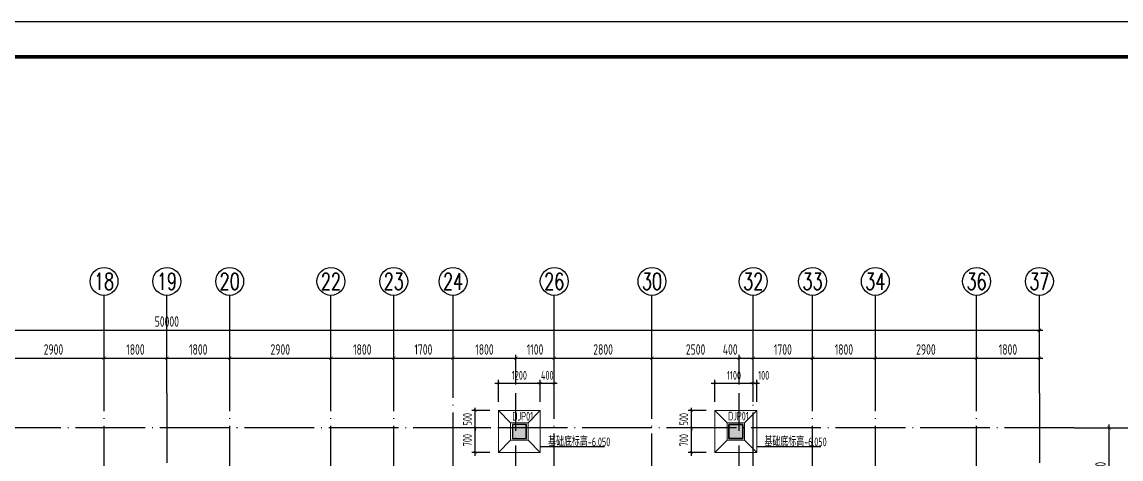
# Model space of a CAD drawing. Extents: x -461650 to 361314, y 245336 to 769729.
# Drawn here: x -190107 to -158616, y 723557 to 736083 of the extents above; entities that cross this region are included whole.
import ezdxf
from ezdxf.enums import TextEntityAlignment as Align

# ---------------------------------------------------------------- set-up
doc = ezdxf.new("R2010")
doc.units = 0
doc.header["$LTSCALE"] = 1000
doc.linetypes.add('DASH', pattern=[0.35, 0.25, -0.1])
doc.linetypes.add('DOTE', pattern=[2.42, 2, -0.2, 0.02, -0.2])
doc.layers.get('0').update_dxf_attribs({"linetype": 'CONTINUOUS'})
doc.layers.get('DEFPOINTS').update_dxf_attribs({"linetype": 'CONTINUOUS'})
for name, color, linetype in [('-TK', 7, 'CONTINUOUS'), ('A-AXIS', 1, 'CONTINUOUS'), ('A-DOTE', 10, 'DOTE'), ('AXIS_NUM', 7, 'CONTINUOUS'), ('DIM_ELEV', 3, 'CONTINUOUS'), ('S-J基础底板标注', 3, 'CONTINUOUS'), ('S-Q墙实线', 6, 'CONTINUOUS'), ('S-Q墙虚线', 6, 'DASH'), ('S-Y一般标注', 3, 'CONTINUOUS'), ('独立基础', 2, 'CONTINUOUS')]:
    doc.layers.add(name, color=color, linetype=linetype)
doc.layers.add('PUB_HATCH', color=8, linetype='CONTINUOUS', lineweight=9)
doc.layers.add('独基集中标注', color=7, linetype='CONTINUOUS', lineweight=18)
doc.styles.add('TSSD_Axis', font='complex.shx', dxfattribs={"width": 0.7, "bigfont": 'hztxt.shx'})
doc.styles.add('TSSD_DIMENSION', font='Tssdeng.shx', dxfattribs={"width": 0.7, "bigfont": 'tssdchn.shx'})
doc.styles.add('样式 1', font='yjkeng.shx', dxfattribs={"width": 0.7, "height": 250, "bigfont": 'yjkchn.shx'})
doc.dimstyles.new('TSSD_100_100', dxfattribs={"dimtxt": 300, "dimasz": 100, "dimexe": 100, "dimexo": 250, "dimgap": 100, "dimtad": 1, "dimdec": 0, "dimzin": 0, "dimdsep": 46, "dimtxsty": 'TSSD_DIMENSION', "dimblk": 'ARCHTICK', "dimcen": 0, "dimdle": 100, "dimclrt": 7, "dimadec": 0, "dimazin": 0, "dimtfac": 1, "dimtdec": 0, "dimtix": 1, "dimtmove": 2, "dimatfit": 3, "dimldrblk": 'ARCHTICK', "dimfxl": 0, "dimtolj": 1, "dimtzin": 0, "dimarcsym": 0})
doc.dimstyles.new('TSSD_100_100$0', dxfattribs={"dimtxt": 300, "dimasz": 80, "dimexe": 100, "dimexo": 250, "dimgap": 100, "dimtad": 1, "dimdec": 0, "dimzin": 0, "dimdsep": 46, "dimtxsty": 'TSSD_DIMENSION', "dimblk": 'ARCHTICK', "dimcen": 0, "dimdle": 100, "dimclrd": 3, "dimclre": 3, "dimclrt": 7, "dimadec": 0, "dimazin": 0, "dimtfac": 1, "dimtdec": 0, "dimtix": 1, "dimtmove": 2, "dimatfit": 3, "dimldrblk": 'ARCHTICK', "dimfxl": 0, "dimtolj": 1, "dimtzin": 0, "dimarcsym": 0})

# ---------------------------------------------------------------- blocks, each defined once
blk = doc.blocks.new('_ArchTick')
at = {"color": 0, "linetype": 'ByBlock', "const_width": 0.15}
blk.add_lwpolyline([(-0.5, -0.5), (0.5, 0.5)], dxfattribs=at)
blk = doc.blocks.new('*D45')
at = {"layer": 'DEFPOINTS', "color": 0}
for p in [(-177119, 724948), (-176455, 724948), (-176455, 724448)]:
    blk.add_point(p, dxfattribs=at)
at = {"layer": 'S-J基础底板标注', "color": 3, "lineweight": -2}
for p, q in [((-176705, 724948), (-177219, 724948)), ((-177119, 724948), (-177119, 725028)), ((-177119, 724448), (-177119, 724948)), ((-176705, 724448), (-177219, 724448)), ((-177119, 724448), (-177119, 724368))]:
    blk.add_line(p, q, dxfattribs=at)
at = {"layer": 'S-J基础底板标注', "color": 3, "lineweight": -2, "xscale": 80, "yscale": 80, "zscale": 80}
for p, rotation in [((-177119, 724948), 270), ((-177119, 724448), 90)]:
    blk.add_blockref('_ArchTick', p, dxfattribs=dict(at, rotation=rotation))
at = {"layer": 'S-J基础底板标注', "color": 7, "insert": (-177344, 724698), "char_height": 250, "attachment_point": 5, "rotation": 90, "style": 'TSSD_DIMENSION'}
blk.add_mtext('\\A1;500', dxfattribs=at)
blk = doc.blocks.new('*D47')
at = {"layer": 'DEFPOINTS', "color": 0}
for p in [(-170919, 724448), (-170255, 724448), (-170255, 723748)]:
    blk.add_point(p, dxfattribs=at)
at = {"layer": 'S-J基础底板标注', "color": 3, "lineweight": -2}
for p, q in [((-170505, 724448), (-171019, 724448)), ((-170919, 723648), (-170919, 724548)), ((-170505, 723748), (-171019, 723748))]:
    blk.add_line(p, q, dxfattribs=at)
at = {"layer": 'S-J基础底板标注', "color": 3, "lineweight": -2, "xscale": 80, "yscale": 80, "zscale": 80}
for p, rotation in [((-170919, 724448), 90), ((-170919, 723748), 270)]:
    blk.add_blockref('_ArchTick', p, dxfattribs=dict(at, rotation=rotation))
at = {"layer": 'S-J基础底板标注', "color": 7, "insert": (-171144, 724098), "char_height": 250, "attachment_point": 5, "rotation": 90, "style": 'TSSD_DIMENSION'}
blk.add_mtext('\\A1;700', dxfattribs=at)
blk = doc.blocks.new('*D54')
at = {"layer": 'DEFPOINTS', "color": 0}
for p in [(-177119, 724448), (-176455, 724448), (-176455, 723748)]:
    blk.add_point(p, dxfattribs=at)
at = {"layer": 'S-J基础底板标注', "color": 3, "lineweight": -2}
for p, q in [((-176705, 724448), (-177219, 724448)), ((-177119, 723648), (-177119, 724548)), ((-176705, 723748), (-177219, 723748))]:
    blk.add_line(p, q, dxfattribs=at)
at = {"layer": 'S-J基础底板标注', "color": 3, "lineweight": -2, "xscale": 80, "yscale": 80, "zscale": 80}
for p, rotation in [((-177119, 724448), 90), ((-177119, 723748), 270)]:
    blk.add_blockref('_ArchTick', p, dxfattribs=dict(at, rotation=rotation))
at = {"layer": 'S-J基础底板标注', "color": 7, "insert": (-177344, 724098), "char_height": 250, "attachment_point": 5, "rotation": 90, "style": 'TSSD_DIMENSION'}
blk.add_mtext('\\A1;700', dxfattribs=at)
blk = doc.blocks.new('*D55')
at = {"layer": 'DEFPOINTS', "color": 0}
for p in [(-170919, 724948), (-170255, 724948), (-170255, 724448)]:
    blk.add_point(p, dxfattribs=at)
at = {"layer": 'S-J基础底板标注', "color": 3, "lineweight": -2}
for p, q in [((-170505, 724948), (-171019, 724948)), ((-170919, 724948), (-170919, 725028)), ((-170919, 724448), (-170919, 724948)), ((-170505, 724448), (-171019, 724448)), ((-170919, 724448), (-170919, 724368))]:
    blk.add_line(p, q, dxfattribs=at)
at = {"layer": 'S-J基础底板标注', "color": 3, "lineweight": -2, "xscale": 80, "yscale": 80, "zscale": 80}
for p, rotation in [((-170919, 724948), 270), ((-170919, 724448), 90)]:
    blk.add_blockref('_ArchTick', p, dxfattribs=dict(at, rotation=rotation))
at = {"layer": 'S-J基础底板标注', "color": 7, "insert": (-171144, 724698), "char_height": 250, "attachment_point": 5, "rotation": 90, "style": 'TSSD_DIMENSION'}
blk.add_mtext('\\A1;500', dxfattribs=at)
blk = doc.blocks.new('*D62')
at = {"layer": 'DEFPOINTS', "color": 0}
for p in [(-169155, 725730), (-170255, 724948), (-169155, 724948)]:
    blk.add_point(p, dxfattribs=at)
at = {"layer": 'S-J基础底板标注', "color": 3, "lineweight": -2}
for p, q in [((-170355, 725730), (-169055, 725730)), ((-170255, 725198), (-170255, 725830)), ((-169155, 725198), (-169155, 725830))]:
    blk.add_line(p, q, dxfattribs=at)
at = {"layer": 'S-J基础底板标注', "color": 3, "lineweight": -2, "xscale": 80, "yscale": 80, "zscale": 80}
for p, rotation in [((-170255, 725730), 179.9998922941417), ((-169155, 725730), 359.9998922941418)]:
    blk.add_blockref('_ArchTick', p, dxfattribs=dict(at, rotation=rotation))
at = {"layer": 'S-J基础底板标注', "color": 7, "insert": (-169705, 725955), "char_height": 250, "attachment_point": 5, "rotation": 359.9999, "style": 'TSSD_DIMENSION'}
blk.add_mtext('\\A1;1100', dxfattribs=at)
blk = doc.blocks.new('*D64')
at = {"layer": 'DEFPOINTS', "color": 0}
for p in [(-169055, 725730), (-169155, 724948), (-169055, 724948)]:
    blk.add_point(p, dxfattribs=at)
at = {"layer": 'S-J基础底板标注', "color": 3, "lineweight": -2}
for p, q in [((-169155, 725730), (-169235, 725730)), ((-169155, 725198), (-169155, 725830)), ((-169155, 725730), (-169055, 725730)), ((-169055, 725198), (-169055, 725830)), ((-169055, 725730), (-168975, 725730))]:
    blk.add_line(p, q, dxfattribs=at)
at = {"layer": 'S-J基础底板标注', "color": 3, "lineweight": -2, "xscale": 80, "yscale": 80, "zscale": 80}
for p, rotation in [((-169155, 725730), 359.9998922941474), ((-169055, 725730), 179.9998922941474)]:
    blk.add_blockref('_ArchTick', p, dxfattribs=dict(at, rotation=rotation))
at = {"layer": 'S-J基础底板标注', "color": 7, "insert": (-168854, 725955), "char_height": 250, "attachment_point": 5, "rotation": 359.9999, "style": 'TSSD_DIMENSION'}
blk.add_mtext('\\A1;100', dxfattribs=at)
blk = doc.blocks.new('*D65')
at = {"layer": 'DEFPOINTS', "color": 0}
for p in [(-175255, 725730), (-176455, 724948), (-175255, 724948)]:
    blk.add_point(p, dxfattribs=at)
at = {"layer": 'S-J基础底板标注', "color": 3, "lineweight": -2}
for p, q in [((-176555, 725730), (-175155, 725730)), ((-176455, 725198), (-176455, 725830)), ((-175255, 725198), (-175255, 725830))]:
    blk.add_line(p, q, dxfattribs=at)
at = {"layer": 'S-J基础底板标注', "color": 3, "lineweight": -2, "xscale": 80, "yscale": 80, "zscale": 80}
for p, rotation in [((-176455, 725730), 179.9998922941109), ((-175255, 725730), 359.9998922941109)]:
    blk.add_blockref('_ArchTick', p, dxfattribs=dict(at, rotation=rotation))
at = {"layer": 'S-J基础底板标注', "color": 7, "insert": (-175855, 725955), "char_height": 250, "attachment_point": 5, "rotation": 359.9999, "style": 'TSSD_DIMENSION'}
blk.add_mtext('\\A1;1200', dxfattribs=at)
blk = doc.blocks.new('*D66')
at = {"layer": 'DEFPOINTS', "color": 0}
for p in [(-174855, 725730), (-175255, 724948), (-174855, 724948)]:
    blk.add_point(p, dxfattribs=at)
at = {"layer": 'S-J基础底板标注', "color": 3, "lineweight": -2}
for p, q in [((-175255, 725730), (-175335, 725730)), ((-175255, 725198), (-175255, 725830)), ((-175255, 725730), (-174855, 725730)), ((-174855, 725198), (-174855, 725830)), ((-174855, 725730), (-174775, 725730))]:
    blk.add_line(p, q, dxfattribs=at)
at = {"layer": 'S-J基础底板标注', "color": 3, "lineweight": -2, "xscale": 80, "yscale": 80, "zscale": 80}
blk.add_blockref('_ArchTick', (-175255, 725730), dxfattribs=at)
at = {"layer": 'S-J基础底板标注', "color": 3, "lineweight": -2, "xscale": 80, "yscale": 80, "zscale": 80, "rotation": 180}
blk.add_blockref('_ArchTick', (-174855, 725730), dxfattribs=at)
at = {"layer": 'S-J基础底板标注', "color": 7, "insert": (-175055, 725955), "char_height": 250, "attachment_point": 5, "style": 'TSSD_DIMENSION'}
blk.add_mtext('\\A1;400', dxfattribs=at)
blk = doc.blocks.new('ts_axno')
at = {"color": 0, "linetype": 'ByBlock', "lineweight": -2}
blk.add_circle((0, 0), 0.5, dxfattribs=at)
at = {"color": 0, "linetype": 'ByBlock', "lineweight": -2, "style": 'TSSD_Axis', "width": 0.7}
blk.add_attdef('A', text='', height=0.6, dxfattribs=at).set_placement((0, 0), align=Align.MIDDLE_CENTER)
blk = doc.blocks.new('*D1630')
at = {"layer": 'DEFPOINTS', "color": 0}
for p in [(27800, 22100), (24900, 21100), (27800, 21100)]:
    blk.add_point(p, dxfattribs=at)
at = {"layer": 'S-Y一般标注', "color": 0, "lineweight": -2}
for p, q in [((24800, 22100), (27900, 22100)), ((24900, 21350), (24900, 22200)), ((27800, 21350), (27800, 22200))]:
    blk.add_line(p, q, dxfattribs=at)
at = {"layer": 'S-Y一般标注', "color": 0, "lineweight": -2, "xscale": 100, "yscale": 100, "zscale": 100, "rotation": 180}
blk.add_blockref('_ArchTick', (24900, 22100), dxfattribs=at)
at = {"layer": 'S-Y一般标注', "color": 0, "lineweight": -2, "xscale": 100, "yscale": 100, "zscale": 100}
blk.add_blockref('_ArchTick', (27800, 22100), dxfattribs=at)
at = {"layer": 'S-Y一般标注', "color": 7, "insert": (26350, 22350), "char_height": 300, "attachment_point": 5, "style": 'TSSD_DIMENSION'}
blk.add_mtext('\\A1;2900', dxfattribs=at)
blk = doc.blocks.new('*D1631')
at = {"layer": 'DEFPOINTS', "color": 0}
for p in [(29600, 22100), (27800, 21100), (29600, 21100)]:
    blk.add_point(p, dxfattribs=at)
at = {"layer": 'S-Y一般标注', "color": 0, "lineweight": -2}
for p, q in [((27700, 22100), (29700, 22100)), ((27800, 21350), (27800, 22200)), ((29600, 21350), (29600, 22200))]:
    blk.add_line(p, q, dxfattribs=at)
at = {"layer": 'S-Y一般标注', "color": 0, "lineweight": -2, "xscale": 100, "yscale": 100, "zscale": 100, "rotation": 180}
blk.add_blockref('_ArchTick', (27800, 22100), dxfattribs=at)
at = {"layer": 'S-Y一般标注', "color": 0, "lineweight": -2, "xscale": 100, "yscale": 100, "zscale": 100}
blk.add_blockref('_ArchTick', (29600, 22100), dxfattribs=at)
at = {"layer": 'S-Y一般标注', "color": 7, "insert": (28700, 22350), "char_height": 300, "attachment_point": 5, "style": 'TSSD_DIMENSION'}
blk.add_mtext('\\A1;1800', dxfattribs=at)
blk = doc.blocks.new('*D1632')
at = {"layer": 'DEFPOINTS', "color": 0}
for p in [(31400, 22100), (29600, 21100), (31400, 21100)]:
    blk.add_point(p, dxfattribs=at)
at = {"layer": 'S-Y一般标注', "color": 0, "lineweight": -2}
for p, q in [((29500, 22100), (31500, 22100)), ((29600, 21350), (29600, 22200)), ((31400, 21350), (31400, 22200))]:
    blk.add_line(p, q, dxfattribs=at)
at = {"layer": 'S-Y一般标注', "color": 0, "lineweight": -2, "xscale": 100, "yscale": 100, "zscale": 100, "rotation": 180}
blk.add_blockref('_ArchTick', (29600, 22100), dxfattribs=at)
at = {"layer": 'S-Y一般标注', "color": 0, "lineweight": -2, "xscale": 100, "yscale": 100, "zscale": 100}
blk.add_blockref('_ArchTick', (31400, 22100), dxfattribs=at)
at = {"layer": 'S-Y一般标注', "color": 7, "insert": (30500, 22350), "char_height": 300, "attachment_point": 5, "style": 'TSSD_DIMENSION'}
blk.add_mtext('\\A1;1800', dxfattribs=at)
blk = doc.blocks.new('*D1633')
at = {"layer": 'DEFPOINTS', "color": 0}
for p in [(34300, 22100), (31400, 21100), (34300, 21100)]:
    blk.add_point(p, dxfattribs=at)
at = {"layer": 'S-Y一般标注', "color": 0, "lineweight": -2}
for p, q in [((31300, 22100), (34400, 22100)), ((31400, 21350), (31400, 22200)), ((34300, 21350), (34300, 22200))]:
    blk.add_line(p, q, dxfattribs=at)
at = {"layer": 'S-Y一般标注', "color": 0, "lineweight": -2, "xscale": 100, "yscale": 100, "zscale": 100, "rotation": 180}
blk.add_blockref('_ArchTick', (31400, 22100), dxfattribs=at)
at = {"layer": 'S-Y一般标注', "color": 0, "lineweight": -2, "xscale": 100, "yscale": 100, "zscale": 100}
blk.add_blockref('_ArchTick', (34300, 22100), dxfattribs=at)
at = {"layer": 'S-Y一般标注', "color": 7, "insert": (32850, 22350), "char_height": 300, "attachment_point": 5, "style": 'TSSD_DIMENSION'}
blk.add_mtext('\\A1;2900', dxfattribs=at)
blk = doc.blocks.new('*D1634')
at = {"layer": 'DEFPOINTS', "color": 0}
for p in [(36100, 22100), (34300, 21100), (36100, 21100)]:
    blk.add_point(p, dxfattribs=at)
at = {"layer": 'S-Y一般标注', "color": 0, "lineweight": -2}
for p, q in [((34200, 22100), (36200, 22100)), ((34300, 21350), (34300, 22200)), ((36100, 21350), (36100, 22200))]:
    blk.add_line(p, q, dxfattribs=at)
at = {"layer": 'S-Y一般标注', "color": 0, "lineweight": -2, "xscale": 100, "yscale": 100, "zscale": 100, "rotation": 180}
blk.add_blockref('_ArchTick', (34300, 22100), dxfattribs=at)
at = {"layer": 'S-Y一般标注', "color": 0, "lineweight": -2, "xscale": 100, "yscale": 100, "zscale": 100}
blk.add_blockref('_ArchTick', (36100, 22100), dxfattribs=at)
at = {"layer": 'S-Y一般标注', "color": 7, "insert": (35200, 22350), "char_height": 300, "attachment_point": 5, "style": 'TSSD_DIMENSION'}
blk.add_mtext('\\A1;1800', dxfattribs=at)
blk = doc.blocks.new('*D1635')
at = {"layer": 'DEFPOINTS', "color": 0}
for p in [(37800, 22100), (36100, 21100), (37800, 21100)]:
    blk.add_point(p, dxfattribs=at)
at = {"layer": 'S-Y一般标注', "color": 0, "lineweight": -2}
for p, q in [((36000, 22100), (37900, 22100)), ((36100, 21350), (36100, 22200)), ((37800, 21350), (37800, 22200))]:
    blk.add_line(p, q, dxfattribs=at)
at = {"layer": 'S-Y一般标注', "color": 0, "lineweight": -2, "xscale": 100, "yscale": 100, "zscale": 100, "rotation": 180}
blk.add_blockref('_ArchTick', (36100, 22100), dxfattribs=at)
at = {"layer": 'S-Y一般标注', "color": 0, "lineweight": -2, "xscale": 100, "yscale": 100, "zscale": 100}
blk.add_blockref('_ArchTick', (37800, 22100), dxfattribs=at)
at = {"layer": 'S-Y一般标注', "color": 7, "insert": (36950, 22350), "char_height": 300, "attachment_point": 5, "style": 'TSSD_DIMENSION'}
blk.add_mtext('\\A1;1700', dxfattribs=at)
blk = doc.blocks.new('*D1636')
at = {"layer": 'DEFPOINTS', "color": 0}
for p in [(40700, 22100), (39600, 21100), (40700, 21100)]:
    blk.add_point(p, dxfattribs=at)
at = {"layer": 'S-Y一般标注', "color": 0, "lineweight": -2}
for p, q in [((39500, 22100), (40800, 22100)), ((39600, 21350), (39600, 22200)), ((40700, 21350), (40700, 22200))]:
    blk.add_line(p, q, dxfattribs=at)
at = {"layer": 'S-Y一般标注', "color": 0, "lineweight": -2, "xscale": 100, "yscale": 100, "zscale": 100, "rotation": 180}
blk.add_blockref('_ArchTick', (39600, 22100), dxfattribs=at)
at = {"layer": 'S-Y一般标注', "color": 0, "lineweight": -2, "xscale": 100, "yscale": 100, "zscale": 100}
blk.add_blockref('_ArchTick', (40700, 22100), dxfattribs=at)
at = {"layer": 'S-Y一般标注', "color": 7, "insert": (40150, 22350), "char_height": 300, "attachment_point": 5, "style": 'TSSD_DIMENSION'}
blk.add_mtext('\\A1;1100', dxfattribs=at)
blk = doc.blocks.new('*D1637')
at = {"layer": 'DEFPOINTS', "color": 0}
for p in [(43500, 22100), (40700, 21100), (43500, 21100)]:
    blk.add_point(p, dxfattribs=at)
at = {"layer": 'S-Y一般标注', "color": 0, "lineweight": -2}
for p, q in [((40600, 22100), (43600, 22100)), ((40700, 21350), (40700, 22200)), ((43500, 21350), (43500, 22200))]:
    blk.add_line(p, q, dxfattribs=at)
at = {"layer": 'S-Y一般标注', "color": 0, "lineweight": -2, "xscale": 100, "yscale": 100, "zscale": 100, "rotation": 180}
blk.add_blockref('_ArchTick', (40700, 22100), dxfattribs=at)
at = {"layer": 'S-Y一般标注', "color": 0, "lineweight": -2, "xscale": 100, "yscale": 100, "zscale": 100}
blk.add_blockref('_ArchTick', (43500, 22100), dxfattribs=at)
at = {"layer": 'S-Y一般标注', "color": 7, "insert": (42100, 22350), "char_height": 300, "attachment_point": 5, "style": 'TSSD_DIMENSION'}
blk.add_mtext('\\A1;2800', dxfattribs=at)
blk = doc.blocks.new('*D1638')
at = {"layer": 'DEFPOINTS', "color": 0}
for p in [(46400, 22100), (46000, 21100), (46400, 21100)]:
    blk.add_point(p, dxfattribs=at)
at = {"layer": 'S-Y一般标注', "color": 0, "lineweight": -2}
for p, q in [((45900, 22100), (46500, 22100)), ((46000, 21350), (46000, 22200)), ((46400, 21350), (46400, 22200))]:
    blk.add_line(p, q, dxfattribs=at)
at = {"layer": 'S-Y一般标注', "color": 0, "lineweight": -2, "xscale": 100, "yscale": 100, "zscale": 100, "rotation": 180}
blk.add_blockref('_ArchTick', (46000, 22100), dxfattribs=at)
at = {"layer": 'S-Y一般标注', "color": 0, "lineweight": -2, "xscale": 100, "yscale": 100, "zscale": 100}
blk.add_blockref('_ArchTick', (46400, 22100), dxfattribs=at)
at = {"layer": 'S-Y一般标注', "color": 7, "insert": (45742, 22350), "char_height": 300, "attachment_point": 5, "style": 'TSSD_DIMENSION'}
blk.add_mtext('\\A1;400', dxfattribs=at)
blk = doc.blocks.new('*D1639')
at = {"layer": 'DEFPOINTS', "color": 0}
for p in [(48100, 22100), (46400, 21100), (48100, 21100)]:
    blk.add_point(p, dxfattribs=at)
at = {"layer": 'S-Y一般标注', "color": 0, "lineweight": -2}
for p, q in [((46300, 22100), (48200, 22100)), ((46400, 21350), (46400, 22200)), ((48100, 21350), (48100, 22200))]:
    blk.add_line(p, q, dxfattribs=at)
at = {"layer": 'S-Y一般标注', "color": 0, "lineweight": -2, "xscale": 100, "yscale": 100, "zscale": 100, "rotation": 180}
blk.add_blockref('_ArchTick', (46400, 22100), dxfattribs=at)
at = {"layer": 'S-Y一般标注', "color": 0, "lineweight": -2, "xscale": 100, "yscale": 100, "zscale": 100}
blk.add_blockref('_ArchTick', (48100, 22100), dxfattribs=at)
at = {"layer": 'S-Y一般标注', "color": 7, "insert": (47250, 22350), "char_height": 300, "attachment_point": 5, "style": 'TSSD_DIMENSION'}
blk.add_mtext('\\A1;1700', dxfattribs=at)
blk = doc.blocks.new('*D1640')
at = {"layer": 'DEFPOINTS', "color": 0}
for p in [(49900, 22100), (48100, 21100), (49900, 21100)]:
    blk.add_point(p, dxfattribs=at)
at = {"layer": 'S-Y一般标注', "color": 0, "lineweight": -2}
for p, q in [((48000, 22100), (50000, 22100)), ((48100, 21350), (48100, 22200)), ((49900, 21350), (49900, 22200))]:
    blk.add_line(p, q, dxfattribs=at)
at = {"layer": 'S-Y一般标注', "color": 0, "lineweight": -2, "xscale": 100, "yscale": 100, "zscale": 100, "rotation": 180}
blk.add_blockref('_ArchTick', (48100, 22100), dxfattribs=at)
at = {"layer": 'S-Y一般标注', "color": 0, "lineweight": -2, "xscale": 100, "yscale": 100, "zscale": 100}
blk.add_blockref('_ArchTick', (49900, 22100), dxfattribs=at)
at = {"layer": 'S-Y一般标注', "color": 7, "insert": (49000, 22350), "char_height": 300, "attachment_point": 5, "style": 'TSSD_DIMENSION'}
blk.add_mtext('\\A1;1800', dxfattribs=at)
blk = doc.blocks.new('*D1641')
at = {"layer": 'DEFPOINTS', "color": 0}
for p in [(52800, 22100), (49900, 21100), (52800, 21100)]:
    blk.add_point(p, dxfattribs=at)
at = {"layer": 'S-Y一般标注', "color": 0, "lineweight": -2}
for p, q in [((49800, 22100), (52900, 22100)), ((49900, 21350), (49900, 22200)), ((52800, 21350), (52800, 22200))]:
    blk.add_line(p, q, dxfattribs=at)
at = {"layer": 'S-Y一般标注', "color": 0, "lineweight": -2, "xscale": 100, "yscale": 100, "zscale": 100, "rotation": 180}
blk.add_blockref('_ArchTick', (49900, 22100), dxfattribs=at)
at = {"layer": 'S-Y一般标注', "color": 0, "lineweight": -2, "xscale": 100, "yscale": 100, "zscale": 100}
blk.add_blockref('_ArchTick', (52800, 22100), dxfattribs=at)
at = {"layer": 'S-Y一般标注', "color": 7, "insert": (51350, 22350), "char_height": 300, "attachment_point": 5, "style": 'TSSD_DIMENSION'}
blk.add_mtext('\\A1;2900', dxfattribs=at)
blk = doc.blocks.new('*D1642')
at = {"layer": 'DEFPOINTS', "color": 0}
for p in [(54600, 22100), (52800, 21100), (54600, 21100)]:
    blk.add_point(p, dxfattribs=at)
at = {"layer": 'S-Y一般标注', "color": 0, "lineweight": -2}
for p, q in [((52700, 22100), (54700, 22100)), ((52800, 21350), (52800, 22200)), ((54600, 21350), (54600, 22200))]:
    blk.add_line(p, q, dxfattribs=at)
at = {"layer": 'S-Y一般标注', "color": 0, "lineweight": -2, "xscale": 100, "yscale": 100, "zscale": 100, "rotation": 180}
blk.add_blockref('_ArchTick', (52800, 22100), dxfattribs=at)
at = {"layer": 'S-Y一般标注', "color": 0, "lineweight": -2, "xscale": 100, "yscale": 100, "zscale": 100}
blk.add_blockref('_ArchTick', (54600, 22100), dxfattribs=at)
at = {"layer": 'S-Y一般标注', "color": 7, "insert": (53700, 22350), "char_height": 300, "attachment_point": 5, "style": 'TSSD_DIMENSION'}
blk.add_mtext('\\A1;1800', dxfattribs=at)
blk = doc.blocks.new('*D1643')
at = {"layer": 'DEFPOINTS', "color": 0}
for p in [(54600, 22900), (4600, 21100), (54600, 21100)]:
    blk.add_point(p, dxfattribs=at)
at = {"layer": 'S-Y一般标注', "color": 0, "lineweight": -2}
for p, q in [((4600, 21350), (4600, 23000)), ((54600, 21350), (54600, 23000)), ((4500, 22900), (54700, 22900))]:
    blk.add_line(p, q, dxfattribs=at)
at = {"layer": 'S-Y一般标注', "color": 0, "lineweight": -2, "xscale": 100, "yscale": 100, "zscale": 100, "rotation": 180}
blk.add_blockref('_ArchTick', (4600, 22900), dxfattribs=at)
at = {"layer": 'S-Y一般标注', "color": 0, "lineweight": -2, "xscale": 100, "yscale": 100, "zscale": 100}
blk.add_blockref('_ArchTick', (54600, 22900), dxfattribs=at)
at = {"layer": 'S-Y一般标注', "color": 7, "insert": (29600, 23150), "char_height": 300, "attachment_point": 5, "style": 'TSSD_DIMENSION'}
blk.add_mtext('\\A1;50000', dxfattribs=at)
blk = doc.blocks.new('*D1658')
at = {"layer": 'DEFPOINTS', "color": 0}
for p in [(39600, 22100), (37800, 21100), (39600, 21100)]:
    blk.add_point(p, dxfattribs=at)
at = {"layer": 'S-Y一般标注', "color": 0, "lineweight": -2}
for p, q in [((37700, 22100), (39700, 22100)), ((37800, 21350), (37800, 22200)), ((39600, 21350), (39600, 22200))]:
    blk.add_line(p, q, dxfattribs=at)
at = {"layer": 'S-Y一般标注', "color": 0, "lineweight": -2, "xscale": 100, "yscale": 100, "zscale": 100, "rotation": 180}
blk.add_blockref('_ArchTick', (37800, 22100), dxfattribs=at)
at = {"layer": 'S-Y一般标注', "color": 0, "lineweight": -2, "xscale": 100, "yscale": 100, "zscale": 100}
blk.add_blockref('_ArchTick', (39600, 22100), dxfattribs=at)
at = {"layer": 'S-Y一般标注', "color": 7, "insert": (38700, 22350), "char_height": 300, "attachment_point": 5, "style": 'TSSD_DIMENSION'}
blk.add_mtext('\\A1;1800', dxfattribs=at)
blk = doc.blocks.new('*D1659')
at = {"layer": 'DEFPOINTS', "color": 0}
for p in [(46000, 22100), (43500, 21100), (46000, 21100)]:
    blk.add_point(p, dxfattribs=at)
at = {"layer": 'S-Y一般标注', "color": 0, "lineweight": -2}
for p, q in [((43400, 22100), (46100, 22100)), ((43500, 21350), (43500, 22200)), ((46000, 21350), (46000, 22200))]:
    blk.add_line(p, q, dxfattribs=at)
at = {"layer": 'S-Y一般标注', "color": 0, "lineweight": -2, "xscale": 100, "yscale": 100, "zscale": 100, "rotation": 180}
blk.add_blockref('_ArchTick', (43500, 22100), dxfattribs=at)
at = {"layer": 'S-Y一般标注', "color": 0, "lineweight": -2, "xscale": 100, "yscale": 100, "zscale": 100}
blk.add_blockref('_ArchTick', (46000, 22100), dxfattribs=at)
at = {"layer": 'S-Y一般标注', "color": 7, "insert": (44750, 22350), "char_height": 300, "attachment_point": 5, "style": 'TSSD_DIMENSION'}
blk.add_mtext('\\A1;2500', dxfattribs=at)
blk = doc.blocks.new('*D1683')
at = {"layer": 'DEFPOINTS', "color": 0}
for p in [(55600, 20100), (57400, 20100), (55600, 4600)]:
    blk.add_point(p, dxfattribs=at)
at = {"layer": 'S-Y一般标注', "color": 0, "lineweight": -2}
for p, q in [((57400, 4500), (57400, 20200)), ((55850, 20100), (57500, 20100)), ((55850, 4600), (57500, 4600))]:
    blk.add_line(p, q, dxfattribs=at)
at = {"layer": 'S-Y一般标注', "color": 0, "lineweight": -2, "xscale": 100, "yscale": 100, "zscale": 100}
for p, rotation in [((57400, 20100), 90), ((57400, 4600), 270)]:
    blk.add_blockref('_ArchTick', p, dxfattribs=dict(at, rotation=rotation))
at = {"layer": 'S-Y一般标注', "color": 7, "insert": (57150, 12350), "char_height": 300, "attachment_point": 5, "rotation": 90, "style": 'TSSD_DIMENSION'}
blk.add_mtext('\\A1;15500', dxfattribs=at)
blk = doc.blocks.new('*D1686')
at = {"layer": 'DEFPOINTS', "color": 0}
for p in [(55600, 20100), (56600, 20100), (55600, 17600)]:
    blk.add_point(p, dxfattribs=at)
at = {"layer": 'S-Y一般标注', "color": 0, "lineweight": -2}
for p, q in [((56600, 17500), (56600, 20200)), ((55850, 20100), (56700, 20100)), ((55850, 17600), (56700, 17600))]:
    blk.add_line(p, q, dxfattribs=at)
at = {"layer": 'S-Y一般标注', "color": 0, "lineweight": -2, "xscale": 100, "yscale": 100, "zscale": 100}
for p, rotation in [((56600, 20100), 90), ((56600, 17600), 270)]:
    blk.add_blockref('_ArchTick', p, dxfattribs=dict(at, rotation=rotation))
at = {"layer": 'S-Y一般标注', "color": 7, "insert": (56350, 18850), "char_height": 300, "attachment_point": 5, "rotation": 90, "style": 'TSSD_DIMENSION'}
blk.add_mtext('\\A1;2500', dxfattribs=at)
blk = doc.blocks.new('A$C028C60F5')
at = {"color": 6}
blk.add_lwpolyline([(400, 0), (0, 0), (0, -400), (400, -400)], close=True, dxfattribs=at)
at = {"layer": 'PUB_HATCH'}
blk.add_solid([(0, -400), (400, -400), (0, 0), (400, 0)], dxfattribs=at)
blk = doc.blocks.new('A$C3EFA6995')
for p in [(9700, 100), (9700, -2400), (15900, -2400)]:
    blk.add_blockref('A$C028C60F5', p)
at = {"xscale": -1}
blk.add_blockref('A$C028C60F5', (16300, 100), dxfattribs=at)
blk = doc.blocks.new('A1')
blk.add_lwpolyline([(0, 59400), (0, 0), (84100, 0), (84100, 59400)], close=True)
at = {"const_width": 100}
blk.add_lwpolyline([(2500, 58400), (2500, 1000), (83100, 1000), (83100, 58400)], close=True, dxfattribs=at)
blk = doc.blocks.new('20210824.17211196')
at = {"layer": 'S-Q墙虚线', "linetype": 'ByBlock'}
for points in [[(132642, 73029), (132242, 73029), (132242, 72629), (132642, 72629)], [(138842, 73029), (138442, 73029), (138442, 72629), (138842, 72629)]]:
    blk.add_lwpolyline(points, close=True, dxfattribs=at)
blk = doc.blocks.new('20210726.16350016')
at = {"layer": 'A-AXIS'}
for p, q in [((27800, 21100), (27800, 23900)), ((29600, 21100), (29600, 23900)), ((31400, 21100), (31400, 23900)), ((34300, 21100), (34300, 23900)), ((36100, 21100), (36100, 23900)), ((37800, 21100), (37800, 23900)), ((40700, 21100), (40700, 23900)), ((43500, 21100), (43500, 23900)), ((46400, 21100), (46400, 23900)), ((48100, 21100), (48100, 23900)), ((49900, 21100), (49900, 23900)), ((52800, 21100), (52800, 23900)), ((54600, 21100), (54600, 23900)), ((55600, 20100), (58400, 20100))]:
    blk.add_line(p, q, dxfattribs=at)
at = {"layer": 'A-DOTE'}
for p, q in [((27800, 10900), (27800, 21100)), ((29600, 21100), (29600, 3600)), ((31400, 10900), (31400, 21100)), ((34300, 10900), (34300, 21100)), ((36100, 10900), (36100, 21100)), ((37800, 13700), (37800, 21100)), ((39600, 17600), (39600, 21100)), ((40700, 13100.3), (40700, 21100)), ((43500, 13100.3), (43500, 21100)), ((46000, 17600), (46000, 21100)), ((46400, 13700), (46400, 21100)), ((48100, 10900), (48100, 21100)), ((49900, 10900), (49900, 21100)), ((52800, 10900), (52800, 21100)), ((54600, 21100), (54600, 3600)), ((55600, 20100), (3600, 20100))]:
    blk.add_line(p, q, dxfattribs=at)
at = {"layer": 'A-AXIS'}
ref = blk.add_blockref('ts_axno', (27800, 24300), dxfattribs=dict(at, xscale=800, yscale=800, zscale=800))
ref.add_attrib('11', '18', dxfattribs={"layer": 'AXIS_NUM', "height": 480, "style": 'TSSD_Axis', "width": 0.7}).set_placement((27800, 24300), align=Align.MIDDLE_CENTER)
ref = blk.add_blockref('ts_axno', (29600, 24300), dxfattribs=dict(at, xscale=800, yscale=800, zscale=800))
ref.add_attrib('12', '19', dxfattribs={"layer": 'AXIS_NUM', "height": 480, "style": 'TSSD_Axis', "width": 0.7}).set_placement((29600, 24300), align=Align.MIDDLE_CENTER)
ref = blk.add_blockref('ts_axno', (31400, 24300), dxfattribs=dict(at, xscale=800, yscale=800, zscale=800))
ref.add_attrib('13', '20', dxfattribs={"layer": 'AXIS_NUM', "height": 480, "style": 'TSSD_Axis', "width": 0.7}).set_placement((31400, 24300), align=Align.MIDDLE_CENTER)
ref = blk.add_blockref('ts_axno', (34300, 24300), dxfattribs=dict(at, xscale=800, yscale=800, zscale=800))
ref.add_attrib('14', '22', dxfattribs={"layer": 'AXIS_NUM', "height": 480, "style": 'TSSD_Axis', "width": 0.7}).set_placement((34300, 24300), align=Align.MIDDLE_CENTER)
ref = blk.add_blockref('ts_axno', (36100, 24300), dxfattribs=dict(at, xscale=800, yscale=800, zscale=800))
ref.add_attrib('15', '23', dxfattribs={"layer": 'AXIS_NUM', "height": 480, "style": 'TSSD_Axis', "width": 0.7}).set_placement((36100, 24300), align=Align.MIDDLE_CENTER)
ref = blk.add_blockref('ts_axno', (37800, 24300), dxfattribs=dict(at, xscale=800, yscale=800, zscale=800))
ref.add_attrib('16', '24', dxfattribs={"layer": 'AXIS_NUM', "height": 480, "style": 'TSSD_Axis', "width": 0.7}).set_placement((37800, 24300), align=Align.MIDDLE_CENTER)
ref = blk.add_blockref('ts_axno', (40700, 24300), dxfattribs=dict(at, xscale=800, yscale=800, zscale=800))
ref.add_attrib('17', '26', dxfattribs={"layer": 'AXIS_NUM', "height": 480, "style": 'TSSD_Axis', "width": 0.7}).set_placement((40700, 24300), align=Align.MIDDLE_CENTER)
ref = blk.add_blockref('ts_axno', (43500, 24300), dxfattribs=dict(at, xscale=800, yscale=800, zscale=800))
ref.add_attrib('18', '30', dxfattribs={"layer": 'AXIS_NUM', "height": 480, "style": 'TSSD_Axis', "width": 0.7}).set_placement((43500, 24300), align=Align.MIDDLE_CENTER)
ref = blk.add_blockref('ts_axno', (46400, 24300), dxfattribs=dict(at, xscale=800, yscale=800, zscale=800))
ref.add_attrib('19', '32', dxfattribs={"layer": 'AXIS_NUM', "height": 480, "style": 'TSSD_Axis', "width": 0.7}).set_placement((46400, 24300), align=Align.MIDDLE_CENTER)
ref = blk.add_blockref('ts_axno', (48100, 24300), dxfattribs=dict(at, xscale=800, yscale=800, zscale=800))
ref.add_attrib('20', '33', dxfattribs={"layer": 'AXIS_NUM', "height": 480, "style": 'TSSD_Axis', "width": 0.7}).set_placement((48100, 24300), align=Align.MIDDLE_CENTER)
ref = blk.add_blockref('ts_axno', (49900, 24300), dxfattribs=dict(at, xscale=800, yscale=800, zscale=800))
ref.add_attrib('21', '34', dxfattribs={"layer": 'AXIS_NUM', "height": 480, "style": 'TSSD_Axis', "width": 0.7}).set_placement((49900, 24300), align=Align.MIDDLE_CENTER)
ref = blk.add_blockref('ts_axno', (52800, 24300), dxfattribs=dict(at, xscale=800, yscale=800, zscale=800))
ref.add_attrib('22', '36', dxfattribs={"layer": 'AXIS_NUM', "height": 480, "style": 'TSSD_Axis', "width": 0.7}).set_placement((52800, 24300), align=Align.MIDDLE_CENTER)
ref = blk.add_blockref('ts_axno', (54600, 24300), dxfattribs=dict(at, xscale=800, yscale=800, zscale=800))
ref.add_attrib('23', '37', dxfattribs={"layer": 'AXIS_NUM', "height": 480, "style": 'TSSD_Axis', "width": 0.7}).set_placement((54600, 24300), align=Align.MIDDLE_CENTER)
at = {"layer": 'S-Y一般标注'}
for base, p1, p2, picture, middle in [((54600, 22900), (4600, 21100), (54600, 21100), '*D1643', (29600, 23150)), ((27800, 22100), (24900, 21100), (27800, 21100), '*D1630', (26350, 22350)), ((29600, 22100), (27800, 21100), (29600, 21100), '*D1631', (28700, 22350)), ((31400, 22100), (29600, 21100), (31400, 21100), '*D1632', (30500, 22350)), ((34300, 22100), (31400, 21100), (34300, 21100), '*D1633', (32850, 22350)), ((36100, 22100), (34300, 21100), (36100, 21100), '*D1634', (35200, 22350)), ((37800, 22100), (36100, 21100), (37800, 21100), '*D1635', (36950, 22350)), ((39600, 22100), (37800, 21100), (39600, 21100), '*D1658', (38700, 22350)), ((40700, 22100), (39600, 21100), (40700, 21100), '*D1636', (40150, 22350)), ((43500, 22100), (40700, 21100), (43500, 21100), '*D1637', (42100, 22350)), ((46000, 22100), (43500, 21100), (46000, 21100), '*D1659', (44750, 22350)), ((48100, 22100), (46400, 21100), (48100, 21100), '*D1639', (47250, 22350)), ((49900, 22100), (48100, 21100), (49900, 21100), '*D1640', (49000, 22350)), ((52800, 22100), (49900, 21100), (52800, 21100), '*D1641', (51350, 22350)), ((54600, 22100), (52800, 21100), (54600, 21100), '*D1642', (53700, 22350))]:
    dim = blk.add_linear_dim(base=base, p1=p1, p2=p2, dimstyle='TSSD_100_100', dxfattribs=at)
    dim.commit()
    dim.dimension.update_dxf_attribs({"geometry": picture, "text_midpoint": middle})
dim = blk.add_linear_dim(base=(46400, 22100), p1=(46000, 21100), p2=(46400, 21100), dimstyle='TSSD_100_100', dxfattribs=at)
dim.commit()
dim.dimension.update_dxf_attribs({"geometry": '*D1638', "text_midpoint": (45741.9, 22350), "dimtype": 160})
for base, p1, picture, middle in [((57400, 20100), (55600, 4600), '*D1683', (57150, 12350)), ((56600, 20100), (55600, 17600), '*D1686', (56350, 18850))]:
    dim = blk.add_linear_dim(base=base, p1=p1, p2=(55600, 20100), angle=90, dimstyle='TSSD_100_100', dxfattribs=at)
    dim.commit()
    dim.dimension.update_dxf_attribs({"geometry": picture, "text_midpoint": middle})

msp = doc.modelspace()

# ---------------------------------------------------------------- linework, layer by layer
at = {"layer": 'DIM_ELEV'}
for p, q in [((-173412.73, 723909.21), (-175255.46, 723909.21)), ((-167212.73, 723909.21), (-169055.46, 723909.21))]:
    msp.add_line(p, q, dxfattribs=at)
at = {"layer": 'S-Q墙虚线', "linetype": 'ByBlock'}
for points in [[(-175655.47, 724547.52), (-176055.47, 724547.52), (-176055.47, 724147.52), (-175655.47, 724147.52)], [(-169455.46, 724547.52), (-169855.46, 724547.52), (-169855.46, 724147.52), (-169455.46, 724147.52)]]:
    msp.add_lwpolyline(points, close=True, dxfattribs=at)
at = {"layer": '独立基础', "lineweight": 18}
for p, q in [((-176455.47, 724947.52), (-176105.47, 724597.52)), ((-175255.47, 724947.52), (-175605.47, 724597.52)), ((-170255.46, 724947.52), (-169905.46, 724597.52)), ((-169055.46, 724947.52), (-169405.46, 724597.52)), ((-176455.47, 723747.52), (-176105.47, 724097.52)), ((-175255.47, 723747.52), (-175605.47, 724097.52)), ((-170255.46, 723747.52), (-169905.46, 724097.52)), ((-169055.46, 723747.52), (-169405.46, 724097.52))]:
    msp.add_line(p, q, dxfattribs=at)
for points in [[(-175255.47, 724947.52), (-176455.47, 724947.52), (-176455.47, 723747.52), (-175255.47, 723747.52)], [(-169055.46, 724947.52), (-170255.46, 724947.52), (-170255.46, 723747.52), (-169055.46, 723747.52)], [(-175605.47, 724597.52), (-176105.47, 724597.52), (-176105.47, 724097.52), (-175605.47, 724097.52)], [(-169405.46, 724597.52), (-169905.46, 724597.52), (-169905.46, 724097.52), (-169405.46, 724097.52)]]:
    msp.add_lwpolyline(points, close=True, dxfattribs=at)

# ---------------------------------------------------------------- block references
at = {"layer": '-TK'}
msp.add_blockref('A1', (-226611.89, 676683.4), dxfattribs=at)
at = {"xscale": -1}
msp.add_blockref('A$C3EFA6995', (-159755.45, 724447.52), dxfattribs=at)
at = {"layer": 'A-DOTE'}
msp.add_blockref('20210726.16350016', (-215555.45, 704347.47), dxfattribs=at)
at = {"layer": 'S-Q墙实线'}
msp.add_blockref('20210824.17211196', (-308297.76, 651518.54), dxfattribs=at)

# ---------------------------------------------------------------- texts
at = {"layer": '独基集中标注', "style": '样式 1', "width": 0.7}
for p in [(-169874.46, 724912.05), (-176052.48, 724908.66)]:
    msp.add_text('DJ%%142P%%14301', height=250, dxfattribs=at).set_placement(p, align=Align.TOP_LEFT)
for p in [(-175032.37, 723923.55), (-168832.37, 723923.55)]:
    msp.add_text('基础底标高-6.050', height=250, dxfattribs=at).set_placement(p)

# ---------------------------------------------------------------- dimensions: what is measured, and where the dimension line sits
at = {"layer": 'S-J基础底板标注'}
for p1, p2, distance, picture, middle in [((-176455.45, 724947.52), (-175255.45, 724947.52), 782.91, '*D65', (-175855.45, 725955.43)), ((-175255.45, 724947.52), (-174855.45, 724947.52), 782.91, '*D66', (-175055.45, 725955.43)), ((-170255.45, 724947.52), (-169155.45, 724947.52), 782.91, '*D62', (-169705.45, 725955.43)), ((-176455.47, 724447.52), (-176455.47, 724947.52), 663.65, '*D45', (-177344.12, 724697.52)), ((-170255.46, 724447.52), (-170255.46, 724947.52), 663.65, '*D55', (-171144.11, 724697.52)), ((-176455.47, 723747.52), (-176455.47, 724447.52), 663.65, '*D54', (-177344.12, 724097.52)), ((-170255.46, 723747.52), (-170255.46, 724447.52), 663.65, '*D47', (-171144.11, 724097.52))]:
    dim = msp.add_aligned_dim(p1=p1, p2=p2, distance=distance, dimstyle='TSSD_100_100$0', override={"dimtxt": 250}, dxfattribs=at)
    dim.commit()
    dim.dimension.update_dxf_attribs({"geometry": picture, "text_midpoint": middle})
dim = msp.add_linear_dim(base=(-169055.45, 725730.43), p1=(-169155.45, 724947.52), p2=(-169055.45, 724947.52), angle=359.999892, dimstyle='TSSD_100_100$0', override={"dimtxt": 250}, dxfattribs=at)
dim.commit()
dim.dimension.update_dxf_attribs({"geometry": '*D64', "text_midpoint": (-168853.85, 725955.43), "dimtype": 161})

doc.saveas('drawing.dxf')
